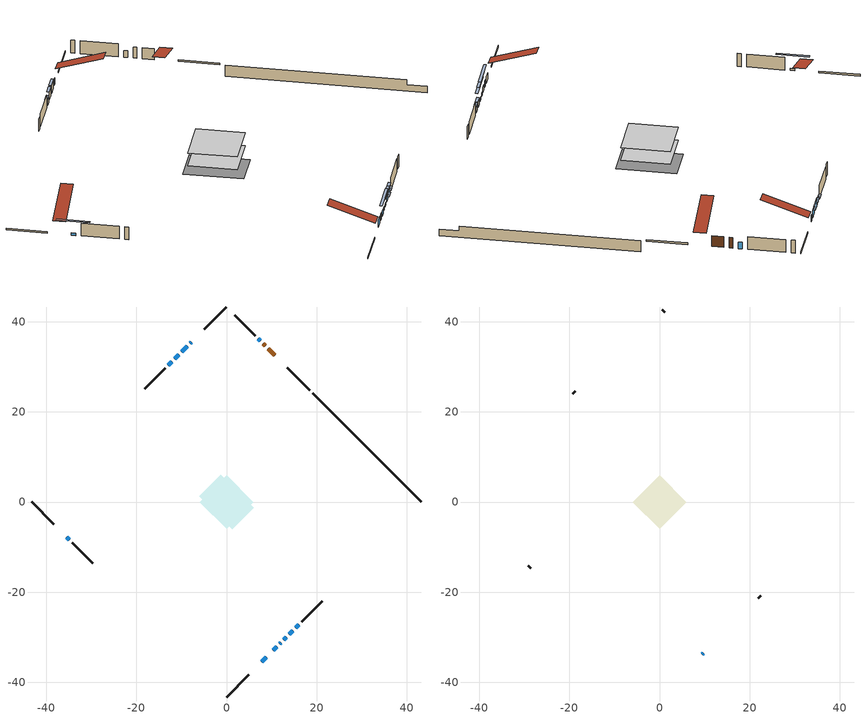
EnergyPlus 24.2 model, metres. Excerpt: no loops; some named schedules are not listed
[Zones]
conditioned space
 floor adiabatic (AdiabaticFloorConstruction): -5.9,0 0,5.9 5.9,0 0,-5.9 z0.68
 floor foundation (Slab1 construction): -6.03,1.29 -1.29,6.03 6.03,-1.29 1.29,-6.03 z-1.45
 wall outside (RimJoist1 construction): 0,-43.25 4.95,-38.3 / -43.25,0 -38.3,-4.95 / 0,43.25 -4.95,38.3 / 18.45,24.8 13.5,29.75 z0.68:0.98
 wall outside (AdiabaticWallConstruction 1): 10.68,32.57 9.23,34.02 / 8.57,34.68 8.11,35.14 z0.68:2.71
 wall outside (AdiabaticWallConstruction): 7.78,-35.47 8.81,-34.43 / -7.77,35.47 -8.05,35.2 / 7.46,35.79 7.02,36.22 z0.68:1.9; 10.4,-32.85 11.1,-32.14 z0.68:1.6; 11.76,-31.49 12.03,-31.22 z0.68:1.34; 12.68,-30.56 13.24,-30.01 / -35.47,-7.77 -34.91,-8.33 z0.68:1.09; -8.71,34.54 -9.91,33.34 / -10.57,32.68 -11.48,31.76 z0.68:2.08; -12.14,31.11 -12.88,30.37 / 13.9,-29.35 14.67,-28.58 z0.68:1.62; 15.33,-27.92 16.06,-27.18 z0.68:1.7
 wall outside (Wall1 construction): 16.72,-26.53 21.27,-21.98 / -34.26,-8.99 -29.71,-13.53 / -13.53,29.71 -18.08,25.17 / 6.37,36.88 1.82,41.43 z0.68:3.12
 wall foundation (FoundationWall1 construction): 19.11,24.14,-1.45 19.11,24.14,0.68 40.83,2.41,0.68 40.83,2.41,-0.23 43.25,0,-0.23 43.25,0,-1.45
 window (WindowConstruction 5): 7.78,-35.47 8.81,-34.44 z0.68:1.9
 window (WindowConstruction 8): 10.4,-32.85 11.1,-32.15 z0.68:1.59
 window (WindowConstruction 9): 11.76,-31.49 12.03,-31.22 z0.68:1.34
 window (WindowConstruction 10): 12.69,-30.56 13.24,-30.01 z0.68:1.09
 window (WindowConstruction 11): -35.47,-7.78 -34.92,-8.33 z0.68:1.09
 window (WindowConstruction 6): -7.78,35.47 -8.05,35.2 z0.68:1.9
 window (WindowConstruction 7): 7.46,35.79 7.02,36.22 z0.68:1.9
 window (WindowConstruction): -8.71,34.54 -9.91,33.34 z0.68:2.08
 window (WindowConstruction 1): -10.57,32.68 -11.48,31.76 z0.68:2.08
 window (WindowConstruction 2): -12.14,31.11 -12.88,30.37 z0.68:1.62
 window (WindowConstruction 3): 13.9,-29.35 14.67,-28.58 z0.68:1.62
 window (WindowConstruction 4): 15.33,-27.92 16.06,-27.18 z0.68:1.69
 door (Door): 10.68,32.57 9.23,34.02 z0.68:2.71
 door (Door 1): 8.57,34.68 8.11,35.13 z0.68:2.71
 ceiling adiabatic (AdiabaticFloorConstruction): 0,-5.9 5.9,0 0,5.9 -5.9,0 z0.68
attic - vented
 floor to conditioned space (Floor1 construction Reversed): -5.89,0 0,5.89 5.89,0 0,-5.89 z3.12
 wall outside (AdiabaticWallConstruction): 9.47,-33.78 9.75,-33.5 z0.68:1.9
 wall outside (Wall2 construction): 21.92,-21.33 22.43,-20.82 / -29.06,-14.19 -28.55,-14.7 / -18.74,24.51 -19.24,24 / 1.17,42.08 0.66,42.59 z0.68:3.12
 window (WindowConstruction 12): 9.47,-33.78 9.74,-33.5 z0.68:1.9
 roof outside (Roof1 construction): 7.12,-36.13,3.12 1.38,-30.39,5.82 -0.14,-31.9,5.82 5.61,-37.64,3.12; -36.13,-7.12,3.12 -30.39,-1.38,5.82 -31.9,0.14,5.82 -37.64,-5.61,3.12; -7.12,36.13,3.12 -1.38,30.39,5.82 0.14,31.9,5.82 -5.61,37.64,3.12; 11.33,31.92,3.12 5.59,26.17,5.82 7.1,24.66,5.82 12.85,30.4,3.12
shading: 12.84,-30.41 8.66,-34.59 8.95,-34.88 13.13,-30.7 z4.05; 13.77,-29.48 10.02,-33.23 10.31,-33.52 14.06,-29.77 z3.8; 14.98,-28.27 10.95,-32.3 11.24,-32.59 15.27,-28.56 z3.55; -33.18,-10.07 -37.21,-6.04 -37.5,-6.33 -33.47,-10.36 z3.55; -10.05,33.19 -8.57,34.68 -8.86,34.97 -10.34,33.49 z2.28; -11.63,31.62 -10.43,32.82 -10.72,33.11 -11.92,31.91 z2.28; -13.02,30.23 -12,31.25 -12.29,31.54 -13.31,30.52 z1.82; 14.81,-28.44 13.76,-29.49 14.05,-29.78 15.1,-28.73 z1.82; 16.21,-27.04 15.18,-28.06 15.48,-28.35 16.5,-27.33 z1.9
[Building]
Building 1: Terrain=Suburbs
[Site:Location]
Quebec Intl AP_QC: Latitude {deg}=46.8; Longitude {deg}=-71.38; Time Zone {hr}=-5; Elevation {m}=74; Keep Site Location Information=Yes
[Site:GroundTemperature:Shallow]
0.0108218, -2.24938, -2.43038, -1.3578, 2.94801, 7.23376, 10.9493, 13.303, 13.5029, 11.5886, 7.96783, 3.81355
[Site:WaterMainsTemperature]
Calculation Method=Schedule; Temperature Schedule=mains temperature schedule
[Material] Roughness=Rough; Thermal Absorptance=0.9
Name | Thickness {m} | Conductivity {W/m-K} | Density {kg/m3} | Specific Heat {J/kg-K} | Solar Absorptance | Visible Absorptance
asphalt or fiberglass shingles | 0.00635 | 0.162714 | 1121.4 | 1465.45 | 0.4 | 0.4
ceiling loosefill ins | 0.0846667 | 0.0480833 | 16.02 | 1046.75 | 0.7 | 0.7
ceiling stud and cavity | 0.1397 | 0.248704 | 65.682 | 1177.47 | 0.7 | 0.7
concrete 4.0 in. | 0.1016 | 1.803125 | 2242.8 | 837.4 | 0.7 | 0.7
concrete 8.0 in. | 0.2032 | 1.803125 | 2242.8 | 837.4 | 0.7 | 0.7
door material | 0.04445 | 0.0451087 | 512.64 | 1214.23 | 0.7 | 0.7
exterior vertical ins | 0.0204263 | 0.029427 | 32.04 | 1214.23 | 0.7 | 0.7
floor covering | 0.0127 | 0.0433444 | 54.468 | 1339.84 | 0.6 | 0.6
floor rigid ins; wall rigid ins | 0.512978 | 0.029427 | 32.04 | 1214.23 | 0.7 | 0.7
floor stud and cavity | 0.1397 | 1.75129 | 37.0049 | 1207.88 | 0.7 | 0.7
furniture material conditioned space 1 | 0.1524 | 0.115458 | 640.8 | 1214.23 | 0.6 | 0.6
gypsum board | 0.0127 | 0.160291 | 801 | 837.4 | 0.6 | 0.6
gypsum board 1 | 0.0127 | 0.160291 | 801 | 837.4 | 0.7 | 0.7
osb sheathing 0.5 in. | 0.0127 | 0.115458 | 512.64 | 1214.23 | 0.7 | 0.7
osb sheathing 0.75 in. | 0.01905 | 0.115458 | 512.64 | 1214.23 | 0.7 | 0.7
osb sheathing 2.0 in. | 0.0508 | 0.115458 | 512.64 | 1214.23 | 0.7 | 0.7
rim joist stud and cavity | 0.0508 | 0.0293615 | 125.044 | 1163.47 | 0.6 | 0.6
wall stud and cavity | 0.1397 | 0.0838672 | 139.0536 | 1170.24 | 0.7 | 0.7
wall stud and cavity 1 | 0.0889 | 6.1454 | 50.32683 | 1063.81 | 0.6 | 0.6
wall stud and cavity 2 | 0.0889 | 0.380278 | 52.3479 | 1209.89 | 0.7 | 0.7
wall stud and cavity 3 | 0.0889 | 0.391764 | 83.0341 | 1211.67 | 0.7 | 0.7
wood siding | 0.0254 | 0.102417 | 544.68 | 1172.36 | 0.4 | 0.4
wood siding 1 | 0.00254 | 0.102417 | 544.68 | 1172.36 | 0.4 | 0.4
wood siding 2; wood siding 3; wood siding 4 | 0.0254 | 0.102417 | 544.68 | 1172.36 | 0.7 | 0.7
[WindowMaterial:SimpleGlazingSystem]
Name | U-Factor {W/m2-K} | Solar Heat Gain Coefficient
WindowMaterial | 2.912814 | 0.63
WindowMaterial 1 | 2.92587 | 0.62
WindowMaterial 10 | 3.06271 | 0.38
WindowMaterial 2 | 2.95767 | 0.57
WindowMaterial 3 | 2.95597 | 0.57
WindowMaterial 4 | 2.95313 | 0.57
WindowMaterial 5 | 2.97357 | 0.62
WindowMaterial 6 | 2.992306 | 0.59
WindowMaterial 7 | 3.02183 | 0.49
WindowMaterial 8 | 2.96164 | 0.56
WindowMaterial 9 | 3.03773 | 0.53
[Construction]
AdiabaticFloorConstruction: floor stud and cavity, floor rigid ins, osb sheathing 0.75 in., floor covering
AdiabaticWallConstruction: wood siding 3, wall rigid ins, wall stud and cavity 2, gypsum board
AdiabaticWallConstruction 1: wood siding 4, wall rigid ins, wall stud and cavity 2, gypsum board
Door; Door 1: door material
Floor1 construction Reversed: gypsum board, ceiling stud and cavity, ceiling loosefill ins
FoundationWall1 construction: concrete 8.0 in., gypsum board 1
furniture construction conditioned space 1: furniture material conditioned space 1
PartitionWallConstruction: gypsum board, wall stud and cavity 3, gypsum board
RimJoist1 construction: wood siding 2, osb sheathing 2.0 in., rim joist stud and cavity
Roof1 construction: asphalt or fiberglass shingles
Slab1 construction: concrete 4.0 in.
Wall1 construction: wood siding, osb sheathing 0.5 in., wall stud and cavity, gypsum board
Wall2 construction: wood siding 1, wall stud and cavity 1
WindowConstruction: WindowMaterial
WindowConstruction 1: WindowMaterial 1
WindowConstruction 10; WindowConstruction 11: WindowMaterial 10
WindowConstruction 12; WindowConstruction 6: WindowMaterial 6
WindowConstruction 2: WindowMaterial 2
WindowConstruction 3: WindowMaterial 3
WindowConstruction 4: WindowMaterial 4
WindowConstruction 5: WindowMaterial 5
WindowConstruction 7: WindowMaterial 7
WindowConstruction 8: WindowMaterial 8
WindowConstruction 9: WindowMaterial 9
[Zone] Multiplier=1; Part of Total Floor Area=Yes
Name | Volume {m3}
attic - vented | 30.5304
conditioned space | 322.6
[Space]
Name | Zone | Volume {m3}
attic - vented 1 | attic - vented | 30.5304
conditioned space 1 | conditioned space | 322.6
[ZoneInfiltration:EffectiveLeakageArea]
infil attic - vented 1: Zone or Space=attic - vented 1; Schedule=Always On Discrete; Effective Air Leakage Area {cm2}=2565.78; Stack Coefficient=0.000357872; Wind Coefficient=1.27816e-05
[ZoneMixing]
whole house fan mix: Zone or Space=attic - vented; Schedule=Always On Continuous; Design Flow Rate Calculation Method=Flow/Zone; Design Flow Rate {m3/s}=0; Source Zone or Space=conditioned space
[SurfaceProperty:ExposedFoundationPerimeter]
Slab1: Exposed Perimeter Calculation Method=TotalExposedPerimeter; Total Exposed Perimeter {m}=34.139
[InternalMass] Zone or ZoneList=conditioned space; Space or SpaceList=conditioned space 1
Name | Construction | Surface Area {m2}
furniture mass conditioned space 1 | furniture construction conditioned space 1 | 55.5999
partition wall mass | PartitionWallConstruction | 139
[Lights]
interior lighting: Zone or ZoneList or Space or SpaceList=conditioned space 1; Schedule=interior lighting schedule; Design Level Calculation Method=LightingLevel; Lighting Level {W}=343.2; Return Air Fraction=0; Fraction Radiant=0.6; Fraction Visible=0.2; Fraction Replaceable=1
[People]
occupants: Zone or ZoneList or Space or SpaceList=conditioned space 1; Number of People Schedule=occupants schedule; Number of People Calculation Method=People; Number of People=3; Fraction Radiant=0.314171; Sensible Heat Fraction=0.56303; Activity Level Schedule=occupants activity schedule; Carbon Dioxide Generation Rate {m3/s-W}=0; Enable ASHRAE 55 Comfort Warnings=No; Mean Radiant Temperature Calculation Type=EnclosureAveraged
[ElectricEquipment] Zone or ZoneList or Space or SpaceList=conditioned space 1; Design Level Calculation Method=EquipmentLevel
Name | Schedule | Design Level {W} | Fraction Latent | Fraction Radiant | Fraction Lost
clothes dryer | clothes dryer schedule | 140.772 | 0.015 | 0.081 | 0.85
clothes washer | clothes washer schedule | 32.1985 | 0.03 | 0.162 | 0.7
cooking range | cooking range schedule | 215.147 | 0.08 | 0.432 | 0.2
dishwasher | dishwasher schedule | 66.8632 | 0.3 | 0.18 | 0.4
fridge | fridge schedule | 72.9452 | 0 | 0.6 | 0
mech vent bath fan 0 | mech vent bath fan 0 schedule | 50.2 | 0 | 0 | 1
mech vent bath fan 1 | mech vent bath fan 1 schedule | 50.2 | 0 | 0 | 1
mech vent house fan | mech vent house fan schedule | 0 | 0 | 0 | 1
mech vent house fan cfis | mech vent house fan cfis schedule | 0 | 0 | 0 | 0
mech vent range fan 0 | mech vent range fan 0 schedule | 57 | 0 | 0 | 1
misc plug loads | misc plug loads schedule | 494.7 | 0.045 | 0.513 | 0.1
whole house fan | Always On Discrete | 0 | 0 | 0 | 1
[OtherEquipment] Zone or ZoneList or Space or SpaceList=conditioned space 1; Design Level Calculation Method=EquipmentLevel
Name | Fuel Type | Schedule | Design Level {W} | Fraction Latent | Fraction Radiant | Fraction Lost
clothes dryer 1 | Electricity | clothes dryer schedule | 0 | 0.015 | 0.081 | 0.85
cooking range 1 | Electricity | cooking range schedule | 0 | 0.08 | 0.432 | 0.2
general water use latent | None | general water use schedule | 62.594 | 1 | 0 | 0
general water use sensible | None | general water use schedule | -61.6891 | 0 | 0.6 | 0
mech vent house fan latent load | None | Always On Discrete | 0 | 1 | 0 | 0
mech vent house fan sensible load | None | Always On Discrete | 0 | 0 | 0 | 0
water heater energy adjustment1 | Electricity | Always On Discrete | 0.01 | 0 | 0 | 1
[ZoneInfiltration:DesignFlowRate] Zone or ZoneList or Space or SpaceList=conditioned space 1; Schedule=Always On Discrete; Design Flow Rate Calculation Method=Flow/Zone; Design Flow Rate {m3/s}=0
infil flow; natural vent flow; whole house fan flow
[ZoneControl:Thermostat]
conditioned space Thermostat: Zone or ZoneList=conditioned space; Control Type Schedule=conditioned space Thermostat Schedule; Control 1=conditioned space temperature setpoint; Temperature Difference Between Cutout And Setpoint {deltaC}=0
[ZoneHVAC:Baseboard:Convective:Electric]
electric baseboard: Availability Schedule=Always On Discrete; Heating Design Capacity {W}=8451.58; Efficiency=1
[Zone equipment]
conditioned space: electric baseboard
[Foundation:Kiva]
Foundation Kiva 1: Initial Indoor Air Temperature {C}=18; Wall Height Above Grade {m}=0.680009; Wall Depth Below Slab {m}=0.2032; Custom Block Material Name 1=exterior vertical ins; Custom Block Depth 1 {m}=2.13; Custom Block X Position 1 {m}=0.2159; Custom Block Z Position 1 {m}=0
[Foundation:Kiva:Settings]
Soil Conductivity {W/m-K}=0.849921; Soil Density {kg/m3}=1842.3; Soil Specific Heat {J/kg-K}=418.7; Ground Solar Absorptivity=0.9; Ground Thermal Absorptivity=0.9; Ground Surface Roughness {m}=0.03; Far-Field Width {m}=40; Deep-Ground Boundary Condition=ZeroFlux; Deep-Ground Depth {m}=40; Minimum Cell Dimension {m}=0.2; Maximum Cell Growth Coefficient=3; Simulation Timestep=Timestep
[Exterior:Lights]
exterior lighting: Schedule=exterior lighting schedule; Design Level {W}=75.6
[EnergyManagementSystem:GlobalVariable]
infil_program_Qfan
infil_program_Qinf
natural_vent_program_Qnv
natural_vent_program_Qwhf
[EnergyManagementSystem:Sensor]
Name | Output:Variable or Output:Meter Index Key | Output:Variable or Output:Meter
airflow_gain | infil flow | Infiltration Sensible Heat Gain Energy
airflow_gain_1 | natural vent flow | Infiltration Sensible Heat Gain Energy
airflow_gain_2 | whole house fan flow | Infiltration Sensible Heat Gain Energy
airflow_loss | infil flow | Infiltration Sensible Heat Loss Energy
airflow_loss_1 | natural vent flow | Infiltration Sensible Heat Loss Energy
airflow_loss_2 | whole house fan flow | Infiltration Sensible Heat Loss Energy
clg_load_cond |  | Cooling:EnergyTransfer:Zone:CONDITIONED SPACE
clg_sp_s; clg_sp_s_1 | cooling setpoint | Schedule Value
clothes_dryer_exhaust_0_sch_s | clothes dryer exhaust 0 schedule | Schedule Value
conditioned_space_clg_unmet_s | conditioned space | Zone Cooling Setpoint Not Met Time
conditioned_space_htg_unmet_s | conditioned space | Zone Heating Setpoint Not Met Time
cool_season | cooling season schedule | Schedule Value
fridge_tin_s | conditioned space | Zone Mean Air Temperature
htg_load_cond |  | Heating:EnergyTransfer:Zone:CONDITIONED SPACE
htg_sp_s; htg_sp_s_1 | heating setpoint | Schedule Value
ig_ee_conv | clothes dryer | Electric Equipment Convective Heating Energy
ig_ee_conv_2 | cooking range | Electric Equipment Convective Heating Energy
ig_ee_conv_4 | fridge | Electric Equipment Convective Heating Energy
ig_ee_conv_5 | misc plug loads | Electric Equipment Convective Heating Energy
ig_ee_conv_6 | whole house fan | Electric Equipment Convective Heating Energy
ig_ee_rad | clothes dryer | Electric Equipment Radiant Heating Energy
ig_ee_rad_2 | cooking range | Electric Equipment Radiant Heating Energy
ig_ee_rad_4 | fridge | Electric Equipment Radiant Heating Energy
ig_ee_rad_5 | misc plug loads | Electric Equipment Radiant Heating Energy
ig_ee_rad_6 | whole house fan | Electric Equipment Radiant Heating Energy
ig_lgt_conv | interior lighting | Lights Convective Heating Energy
ig_lgt_rad | interior lighting | Lights Radiant Heating Energy
ig_lgt_vis | interior lighting | Lights Visible Radiation Heating Energy
ig_oe_conv | clothes dryer 1 | Other Equipment Convective Heating Energy
ig_oe_conv_1 | cooking range 1 | Other Equipment Convective Heating Energy
ig_oe_conv_2 | general water use latent | Other Equipment Convective Heating Energy
ig_oe_conv_3 | general water use sensible | Other Equipment Convective Heating Energy
ig_oe_conv_4 | water heater energy adjustment1 | Other Equipment Convective Heating Energy
ig_oe_rad | clothes dryer 1 | Other Equipment Radiant Heating Energy
ig_oe_rad_1 | cooking range 1 | Other Equipment Radiant Heating Energy
ig_oe_rad_2 | general water use latent | Other Equipment Radiant Heating Energy
ig_oe_rad_3 | general water use sensible | Other Equipment Radiant Heating Energy
ig_oe_rad_4 | water heater energy adjustment1 | Other Equipment Radiant Heating Energy
ig_ppl_conv | occupants | People Convective Heating Energy
ig_ppl_rad | occupants | People Radiant Heating Energy
im_conv | furniture mass conditioned space 1 | Surface Inside Face Convection Heat Gain Energy
im_conv_1 | partition wall mass | Surface Inside Face Convection Heat Gain Energy
im_ig | furniture mass conditioned space 1 | Surface Inside Face Internal Gains Radiation Heat Gain Energy
im_ig_1 | partition wall mass | Surface Inside Face Internal Gains Radiation Heat Gain Energy
im_lgt | furniture mass conditioned space 1 | Surface Inside Face Lights Radiation Heat Gain Energy
im_lgt_1 | partition wall mass | Surface Inside Face Lights Radiation Heat Gain Energy
im_sol | furniture mass conditioned space 1 | Surface Inside Face Solar Radiation Heat Gain Energy
im_sol_1 | partition wall mass | Surface Inside Face Solar Radiation Heat Gain Energy
im_surf | furniture mass conditioned space 1 | Surface Inside Face Net Surface Thermal Radiation Heat Gain Energy
im_surf_1 | partition wall mass | Surface Inside Face Net Surface Thermal Radiation Heat Gain Energy
mech_vent_bath_fan_0_sch_s | mech vent bath fan 0 schedule | Schedule Value
mech_vent_bath_fan_1_sch_s | mech vent bath fan 1 schedule | Schedule Value
mech_vent_range_fan_0_sch_s | mech vent range fan 0 schedule | Schedule Value
mv_conv | mech vent bath fan 0 | Electric Equipment Convective Heating Energy
mv_conv_1 | mech vent bath fan 1 | Electric Equipment Convective Heating Energy
mv_conv_2 | mech vent house fan | Electric Equipment Convective Heating Energy
mv_conv_3 | mech vent house fan cfis | Electric Equipment Convective Heating Energy
mv_conv_4 | mech vent range fan 0 | Electric Equipment Convective Heating Energy
mv_conv_5 | mech vent house fan latent load | Other Equipment Convective Heating Energy
mv_conv_6 | mech vent house fan sensible load | Other Equipment Convective Heating Energy
mv_rad | mech vent bath fan 0 | Electric Equipment Radiant Heating Energy
mv_rad_1 | mech vent bath fan 1 | Electric Equipment Radiant Heating Energy
mv_rad_2 | mech vent house fan | Electric Equipment Radiant Heating Energy
mv_rad_3 | mech vent house fan cfis | Electric Equipment Radiant Heating Energy
mv_rad_4 | mech vent range fan 0 | Electric Equipment Radiant Heating Energy
mv_rad_5 | mech vent house fan latent load | Other Equipment Radiant Heating Energy
mv_rad_6 | mech vent house fan sensible load | Other Equipment Radiant Heating Energy
natural_vent_s | natural vent schedule | Schedule Value
out_pb_s |  | Site Outdoor Air Barometric Pressure
out_wt_s |  | Site Outdoor Air Humidity Ratio
site_vw_s |  | Site Wind Speed
ss_back_out | Window1 | Surface Window Shortwave from Zone Back Out Window Heat Transfer Rate
ss_back_out_1 | Window11 | Surface Window Shortwave from Zone Back Out Window Heat Transfer Rate
ss_back_out_10 | Window8 | Surface Window Shortwave from Zone Back Out Window Heat Transfer Rate
ss_back_out_11 | Window9 | Surface Window Shortwave from Zone Back Out Window Heat Transfer Rate
ss_back_out_2 | Window12 | Surface Window Shortwave from Zone Back Out Window Heat Transfer Rate
ss_back_out_3 | Window13 | Surface Window Shortwave from Zone Back Out Window Heat Transfer Rate
ss_back_out_4 | Window14 | Surface Window Shortwave from Zone Back Out Window Heat Transfer Rate
ss_back_out_5 | Window3 | Surface Window Shortwave from Zone Back Out Window Heat Transfer Rate
ss_back_out_6 | Window4 | Surface Window Shortwave from Zone Back Out Window Heat Transfer Rate
ss_back_out_7 | Window5 | Surface Window Shortwave from Zone Back Out Window Heat Transfer Rate
ss_back_out_8 | Window6 | Surface Window Shortwave from Zone Back Out Window Heat Transfer Rate
ss_back_out_9 | Window7 | Surface Window Shortwave from Zone Back Out Window Heat Transfer Rate
ss_conv | Door1 | Surface Inside Face Convection Heat Gain Energy
ss_conv_1 | Door4 | Surface Inside Face Convection Heat Gain Energy
ss_conv_10 | Window6 | Surface Inside Face Convection Heat Gain Energy
ss_conv_11 | Window7 | Surface Inside Face Convection Heat Gain Energy
ss_conv_12 | Window8 | Surface Inside Face Convection Heat Gain Energy
ss_conv_13 | Window9 | Surface Inside Face Convection Heat Gain Energy
ss_conv_2 | Window1 | Surface Inside Face Convection Heat Gain Energy
ss_conv_3 | Window11 | Surface Inside Face Convection Heat Gain Energy
ss_conv_4 | Window12 | Surface Inside Face Convection Heat Gain Energy
ss_conv_5 | Window13 | Surface Inside Face Convection Heat Gain Energy
ss_conv_6 | Window14 | Surface Inside Face Convection Heat Gain Energy
ss_conv_7 | Window3 | Surface Inside Face Convection Heat Gain Energy
ss_conv_8 | Window4 | Surface Inside Face Convection Heat Gain Energy
ss_conv_9 | Window5 | Surface Inside Face Convection Heat Gain Energy
ss_ig | Door1 | Surface Inside Face Internal Gains Radiation Heat Gain Energy
ss_ig_1 | Door4 | Surface Inside Face Internal Gains Radiation Heat Gain Energy
ss_ig_10 | Window6 | Surface Inside Face Internal Gains Radiation Heat Gain Energy
ss_ig_11 | Window7 | Surface Inside Face Internal Gains Radiation Heat Gain Energy
ss_ig_12 | Window8 | Surface Inside Face Internal Gains Radiation Heat Gain Energy
ss_ig_13 | Window9 | Surface Inside Face Internal Gains Radiation Heat Gain Energy
ss_ig_2 | Window1 | Surface Inside Face Internal Gains Radiation Heat Gain Energy
ss_ig_3 | Window11 | Surface Inside Face Internal Gains Radiation Heat Gain Energy
ss_ig_4 | Window12 | Surface Inside Face Internal Gains Radiation Heat Gain Energy
ss_ig_5 | Window13 | Surface Inside Face Internal Gains Radiation Heat Gain Energy
ss_ig_6 | Window14 | Surface Inside Face Internal Gains Radiation Heat Gain Energy
ss_ig_7 | Window3 | Surface Inside Face Internal Gains Radiation Heat Gain Energy
ss_ig_8 | Window4 | Surface Inside Face Internal Gains Radiation Heat Gain Energy
ss_ig_9 | Window5 | Surface Inside Face Internal Gains Radiation Heat Gain Energy
ss_lgt | Door1 | Surface Inside Face Lights Radiation Heat Gain Energy
ss_lgt_1 | Door4 | Surface Inside Face Lights Radiation Heat Gain Energy
ss_sol | Door1 | Surface Inside Face Solar Radiation Heat Gain Energy
ss_sol_1 | Door4 | Surface Inside Face Solar Radiation Heat Gain Energy
ss_surf | Door1 | Surface Inside Face Net Surface Thermal Radiation Heat Gain Energy
ss_surf_1 | Door4 | Surface Inside Face Net Surface Thermal Radiation Heat Gain Energy
ss_surf_10 | Window6 | Surface Inside Face Net Surface Thermal Radiation Heat Gain Energy
ss_surf_11 | Window7 | Surface Inside Face Net Surface Thermal Radiation Heat Gain Energy
ss_surf_12 | Window8 | Surface Inside Face Net Surface Thermal Radiation Heat Gain Energy
ss_surf_13 | Window9 | Surface Inside Face Net Surface Thermal Radiation Heat Gain Energy
ss_surf_2 | Window1 | Surface Inside Face Net Surface Thermal Radiation Heat Gain Energy
ss_surf_3 | Window11 | Surface Inside Face Net Surface Thermal Radiation Heat Gain Energy
ss_surf_4 | Window12 | Surface Inside Face Net Surface Thermal Radiation Heat Gain Energy
ss_surf_5 | Window13 | Surface Inside Face Net Surface Thermal Radiation Heat Gain Energy
ss_surf_6 | Window14 | Surface Inside Face Net Surface Thermal Radiation Heat Gain Energy
ss_surf_7 | Window3 | Surface Inside Face Net Surface Thermal Radiation Heat Gain Energy
ss_surf_8 | Window4 | Surface Inside Face Net Surface Thermal Radiation Heat Gain Energy
ss_surf_9 | Window5 | Surface Inside Face Net Surface Thermal Radiation Heat Gain Energy
ss_trans_in | Window1 | Surface Window Transmitted Solar Radiation Rate
ss_trans_in_1 | Window11 | Surface Window Transmitted Solar Radiation Rate
ss_trans_in_10 | Window8 | Surface Window Transmitted Solar Radiation Rate
ss_trans_in_11 | Window9 | Surface Window Transmitted Solar Radiation Rate
ss_trans_in_2 | Window12 | Surface Window Transmitted Solar Radiation Rate
ss_trans_in_3 | Window13 | Surface Window Transmitted Solar Radiation Rate
ss_trans_in_4 | Window14 | Surface Window Transmitted Solar Radiation Rate
ss_trans_in_5 | Window3 | Surface Window Transmitted Solar Radiation Rate
ss_trans_in_6 | Window4 | Surface Window Transmitted Solar Radiation Rate
ss_trans_in_7 | Window5 | Surface Window Transmitted Solar Radiation Rate
ss_trans_in_8 | Window6 | Surface Window Transmitted Solar Radiation Rate
ss_trans_in_9 | Window7 | Surface Window Transmitted Solar Radiation Rate
ss_trans_out | Window1 | Surface Inside Face Initial Transmitted Diffuse Transmitted Out Window Solar Radiation Rate
ss_trans_out_1 | Window11 | Surface Inside Face Initial Transmitted Diffuse Transmitted Out Window Solar Radiation Rate
ss_trans_out_10 | Window8 | Surface Inside Face Initial Transmitted Diffuse Transmitted Out Window Solar Radiation Rate
ss_trans_out_11 | Window9 | Surface Inside Face Initial Transmitted Diffuse Transmitted Out Window Solar Radiation Rate
ss_trans_out_2 | Window12 | Surface Inside Face Initial Transmitted Diffuse Transmitted Out Window Solar Radiation Rate
ss_trans_out_3 | Window13 | Surface Inside Face Initial Transmitted Diffuse Transmitted Out Window Solar Radiation Rate
ss_trans_out_4 | Window14 | Surface Inside Face Initial Transmitted Diffuse Transmitted Out Window Solar Radiation Rate
